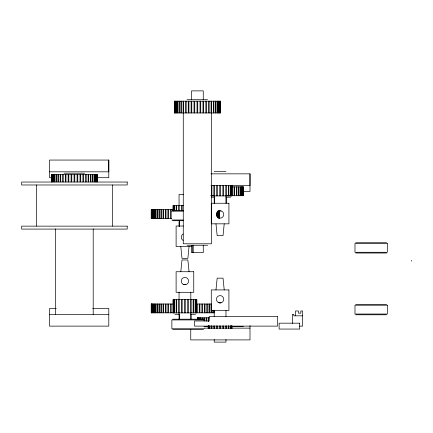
<?xml version="1.0" encoding="UTF-8"?>
<svg xmlns="http://www.w3.org/2000/svg" width="433" height="433" viewBox="0 0 433 433"><rect width="100%" height="100%" fill="white"/><g stroke="black" fill="none" stroke-linecap="round" stroke-linejoin="round"><path stroke-width="0.65" d="M51.576 177.698L49.557 177.698L49.557 160.058L108.797 160.058L108.797 171.82L49.557 171.82M210.947 173.844L249.998 173.844L249.998 185.605L210.952 185.605M180.81 271.724L181.99 259.957L187.868 259.957L189.048 271.724M189.048 246.604L187.868 258.366L181.99 258.366L180.81 246.604M215.98 289.921L217.155 278.159L223.038 278.159L224.213 289.921M224.213 223.834L223.038 235.595L217.155 235.595L215.98 223.834M185.881 284.633L183.976 284.633M221.046 302.835L219.147 302.835M187.088 99.709L207.613 99.709M214.216 171.641L225.977 171.641M64.138 173.216L84.662 173.216M97.355 177.698L108.797 177.698L108.797 160.058M231.801 186.899L243.346 186.899L243.346 195.721L225.777 195.721M243.27 191.489L249.998 191.489L249.998 173.844M183.457 194.412L179.046 194.412L179.046 205.437M210.839 195.721L214.703 195.721M210.92 195.9L232.039 195.9L232.039 185.313M211.466 197.188L214.703 197.188M226.058 197.188L230.67 197.188M183.408 205.437L172.989 205.437L172.989 210.73M172.545 210.438L183.468 210.438M171.804 211.174L183.164 211.174M171.695 218.486L151.214 218.486L151.214 209.669L173.297 209.669L173.238 210.931M171.804 219.996L183.164 219.996M172.545 220.727L183.468 220.727M183.408 226.021L176.107 226.021L176.107 246.604L191.792 246.604M355.726 242.734L386.582 242.734M187.088 245.257L207.672 245.257M355.726 253.024L386.582 253.024M355.726 304.48L386.582 304.48M56.29 308.475L49.557 308.475L49.557 326.119L108.797 326.119L108.797 308.475L92.64 308.475M174.921 314.304L179.533 314.304M190.888 314.304L195.499 314.304M49.557 314.358L108.797 314.358M355.726 314.775L386.582 314.775M302.64 315.825L293.818 315.825L293.818 314.358L292.351 314.358L292.351 323.505M209.464 317.854L197.41 317.854L197.41 319.116M172.615 319.197L203.472 319.197M204.214 319.933L171.869 319.933L171.869 328.755L204.214 328.755M299.49 326.119L302.64 326.119L302.64 310.975L300.805 310.975L300.805 313.178L298.451 313.178L298.451 310.975L295.512 310.975L295.512 315.825M204.003 326.677L208.484 326.677M231.801 326.677L243.346 326.677M204.208 328.144L249.998 328.144M172.615 329.491L203.472 329.491M221.046 210.92L219.147 210.92L219.109 218.486M411.35 260.336L411.35 261.153M249.998 325.529L249.998 339.905L190.758 339.905L190.758 329.453M243.2 186.899L243.2 195.721M243.108 186.899L243.108 195.721M242.659 186.899L242.659 195.721M242.475 186.899L242.475 195.721M241.738 186.899L241.738 195.721M241.462 186.899L241.462 195.721M240.45 186.899L240.45 195.721M240.093 186.899L240.093 195.721M238.816 186.899L238.816 195.721M238.388 186.899L238.388 195.721M236.873 186.899L236.873 195.721M236.369 186.899L236.369 195.721M234.643 186.899L234.643 195.721M234.08 186.899L234.08 195.721M232.169 186.899L232.169 195.721M232.039 325.795L232.039 328.441M231.715 185.313L231.715 195.9M231.715 325.795L231.715 328.441M231.547 185.313L231.547 195.9M231.547 325.795L231.547 328.441M230.605 185.313L230.605 195.9M230.605 325.795L230.605 328.441M230.275 185.313L230.275 195.9M230.275 325.795L230.275 328.441M228.776 185.313L228.776 195.9M228.776 325.795L228.776 328.441M228.31 185.313L228.31 195.9M228.31 325.795L228.31 328.441M226.351 185.313L226.351 195.9M226.351 325.795L226.351 328.441M226.259 197.188L226.259 203.072M225.977 195.9L225.977 203.25M225.977 310.504L225.977 316.518M225.977 339.515L225.977 342.113L214.216 342.113L214.216 339.515M225.782 185.313L225.782 195.9M225.782 325.795L225.782 328.441M223.504 185.313L223.504 195.9M223.504 325.795L223.504 328.441M222.871 185.313L222.871 195.9M222.871 325.795L222.871 328.441M220.424 185.313L220.424 195.9M220.424 325.795L220.424 328.441M220.197 101.181L220.197 112.943M220.105 101.181L220.105 112.943M219.769 185.313L219.769 195.9M219.769 325.795L219.769 328.441M219.655 101.181L219.655 112.943M219.471 101.181L219.471 112.943M219.206 210.931L219.206 218.486M219.044 210.931L219.044 218.486M218.735 101.181L218.735 112.943M218.752 210.931L218.752 217.859M218.627 210.931L218.627 217.859M218.465 101.181L218.465 112.943M218.14 210.931L218.14 217.859M217.956 210.931L217.956 217.859M217.447 101.181L217.447 112.943M217.323 185.313L217.323 195.9M217.279 211.558L217.279 217.231M217.323 325.795L217.323 328.441M217.095 101.181L217.095 112.943M217.03 212.186L217.03 216.597M216.689 185.313L216.689 195.9M216.689 325.795L216.689 328.441M215.818 101.181L215.818 112.943M215.385 101.181L215.385 112.943M214.497 197.188L214.497 203.072M214.411 185.313L214.411 195.9M214.47 310.315L214.47 312.832L197.123 312.832L197.183 304.015L211.488 304.015L211.488 312.832M214.411 325.795L214.411 328.441M214.216 195.9L214.216 203.515M214.216 310.234L214.216 316.68M213.875 101.181L213.875 112.943M213.842 185.313L213.842 195.9M213.842 325.795L213.842 328.441M213.372 101.181L213.372 112.943M213.269 310.315L213.269 312.832M212.847 310.315L212.847 312.832M211.889 185.313L211.889 195.9M211.889 325.795L211.889 328.441M211.645 101.181L211.645 112.943M211.493 112.943L211.493 243.79L183.267 243.79L183.267 112.943M211.423 325.795L211.423 328.441M211.082 101.181L211.082 112.943M211.017 304.015L211.017 312.832M209.924 325.795L209.924 328.441M209.594 325.795L209.594 328.441M209.507 304.015L209.507 312.832M209.171 101.181L209.171 112.943M208.993 304.015L208.993 312.832M208.646 317.854L208.646 321.162M208.646 325.795L208.646 328.441M208.554 101.181L208.554 112.943M208.479 317.854L208.479 321.162M208.479 325.795L208.479 328.441M208.159 317.854L208.159 321.162M208.159 325.795L208.159 328.441M207.342 304.015L207.342 312.832M206.785 304.015L206.785 312.832M206.676 317.854L206.676 321.005M206.498 101.181L206.498 112.943M206.113 317.854L206.113 321.005M205.843 101.181L205.843 112.943M205.009 304.015L205.009 312.832M204.408 304.015L204.408 312.832M204.387 317.854L204.387 321.005M203.889 317.854L203.889 320.377M203.667 101.181L203.667 112.943M203.261 99.709L203.261 90.887L191.5 90.887L191.5 99.709M203.261 245.257L203.261 252.607L191.5 252.607L191.5 245.257M202.98 101.181L202.98 112.943M202.525 304.015L202.525 312.832M202.373 317.854L202.373 319.116M201.892 304.015L201.892 312.832M201.94 317.854L201.94 319.116M200.728 101.181L200.728 112.943M200.663 317.854L200.663 319.116M200.311 317.854L200.311 319.116M200.024 101.181L200.024 112.943M199.911 304.015L199.911 312.832M199.245 304.015L199.245 312.832M199.294 317.854L199.294 319.116M199.023 317.854L199.023 319.116M198.287 317.854L198.287 319.116M198.103 317.854L198.103 319.116M197.735 101.181L197.735 112.943M197.654 317.854L197.654 319.116M197.562 317.854L197.562 319.116M197.026 101.181L197.026 112.943M196.55 299.652L196.55 312.886M196.376 299.652L196.376 312.886M195.435 299.652L195.435 312.886M195.104 299.652L195.104 312.886M194.736 101.181L194.736 112.943M194.027 101.181L194.027 112.943M193.605 299.652L193.605 312.886M193.221 245.257L193.221 252.607M193.14 299.652L193.14 312.886M192.284 245.257L192.284 252.607M191.776 101.181L191.776 112.943M191.186 299.652L191.186 312.886M191.094 101.181L191.094 112.943M191.094 314.304L191.094 319.402M190.812 292.302L190.812 299.652M190.812 312.886L190.812 319.37M190.612 299.652L190.612 312.886M188.918 101.181L188.918 112.943M188.339 299.652L188.339 312.886M188.263 101.181L188.263 112.943M187.7 299.652L187.7 312.886M186.201 101.181L186.201 112.943M185.589 101.181L185.589 112.943M185.259 299.652L185.259 312.886M184.599 299.652L184.599 312.886M183.679 101.181L183.679 112.943M183.116 101.181L183.116 112.943M182.158 205.437L182.158 210.73M182.158 299.652L182.158 312.886M181.519 205.437L181.519 210.73M181.519 299.652L181.519 312.886M181.389 101.181L181.389 112.943M180.886 101.181L180.886 112.943M179.376 101.181L179.376 112.943M179.327 220.614L179.327 226.491M179.327 314.304L179.327 319.402M179.246 205.437L179.246 210.73M179.246 299.652L179.246 312.886M179.046 221.609L179.046 226.286M179.046 292.037L179.046 299.652M179.046 312.886L179.046 319.37M178.943 101.181L178.943 112.943M178.672 205.437L178.672 210.73M178.672 299.652L178.672 312.886M177.665 101.181L177.665 112.943M177.308 101.181L177.308 112.943M176.718 205.437L176.718 210.73M176.718 299.652L176.718 312.886M176.296 101.181L176.296 112.943M176.253 205.437L176.253 210.73M176.253 299.652L176.253 312.886M176.025 101.181L176.025 112.943M175.284 101.181L175.284 112.943M175.1 101.181L175.1 112.943M174.753 205.437L174.753 210.73M174.753 299.652L174.753 312.886M174.656 101.181L174.656 112.943M174.559 101.181L174.559 112.943M174.423 205.437L174.423 210.73M174.423 299.652L174.423 312.886M173.481 205.437L173.481 210.73M173.481 299.652L173.481 312.886M173.308 205.437L173.308 210.73M173.308 299.652L173.308 312.886M171.176 209.669L171.176 218.486M171.176 304.015L171.176 312.832M170.51 209.669L170.51 218.486M170.51 304.015L170.51 312.832M168.529 209.669L168.529 218.486M168.529 304.015L168.529 312.832M167.896 209.669L167.896 218.486M167.896 304.015L167.896 312.832M166.012 209.669L166.012 218.486M166.012 304.015L166.012 312.832M165.411 209.669L165.411 218.486M165.411 304.015L165.411 312.832M163.636 209.669L163.636 218.486M163.636 304.015L163.636 312.832M163.079 209.669L163.079 218.486M163.079 304.015L163.079 312.832M161.428 209.669L161.428 218.486M161.428 304.015L161.428 312.832M160.914 209.669L160.914 218.486M160.914 304.015L160.914 312.832M159.404 209.669L159.404 218.486M159.404 304.015L159.404 312.832M158.933 209.669L158.933 218.486M158.933 304.015L158.933 312.832M157.574 209.669L157.574 218.486M157.574 304.015L157.574 312.832M157.152 209.669L157.152 218.486M157.152 304.015L157.152 312.832M155.95 209.669L155.95 218.486M155.95 304.015L155.95 312.832M155.588 209.669L155.588 218.486M155.588 304.015L155.588 312.832M154.554 209.669L154.554 218.486M154.554 304.015L154.554 312.832M154.245 209.669L154.245 218.486M154.245 304.015L154.245 312.832M153.39 209.669L153.39 218.486M153.39 304.015L153.39 312.832M153.141 209.669L153.141 218.486M153.141 304.015L153.141 312.832M152.465 209.669L152.465 218.486M152.465 304.015L152.465 312.832M152.281 209.669L152.281 218.486M152.281 304.015L152.281 312.832M151.794 209.669L151.794 218.486M151.794 304.015L151.794 312.832M151.669 209.669L151.669 218.486M151.669 304.015L151.669 312.832M151.377 209.669L151.377 218.486M151.377 304.015L151.377 312.832M151.312 209.669L151.312 218.486M151.312 304.015L151.312 312.832M112.374 184.978L112.374 226.145M97.398 181.876L97.398 174.688L51.462 174.688L51.462 181.876M97.246 174.688L97.246 181.876M97.154 174.688L97.154 181.876M96.711 174.688L96.711 181.876M96.527 174.688L96.527 181.876M95.785 174.688L95.785 181.876M95.514 174.688L95.514 181.876M94.497 174.688L94.497 181.876M94.145 174.688L94.145 181.876M93.203 228.943L93.203 314.602M92.868 174.688L92.868 181.876M92.435 174.688L92.435 181.876M90.925 174.688L90.925 181.876M90.421 174.688L90.421 181.876M88.695 174.688L88.695 181.876M88.132 174.688L88.132 181.876M86.221 174.688L86.221 181.876M85.61 174.688L85.61 181.876M83.547 174.688L83.547 181.876M82.892 174.688L82.892 181.876M80.717 174.688L80.717 181.876M80.029 174.688L80.029 181.876M77.778 174.688L77.778 181.876M77.074 174.688L77.074 181.876M74.785 174.688L74.785 181.876M74.075 174.688L74.075 181.876M71.786 174.688L71.786 181.876M71.082 174.688L71.082 181.876M68.825 174.688L68.825 181.876M68.143 174.688L68.143 181.876M65.968 174.688L65.968 181.876M65.313 174.688L65.313 181.876M63.25 174.688L63.25 181.876M62.639 174.688L62.639 181.876M60.728 174.688L60.728 181.876M60.165 174.688L60.165 181.876M58.439 174.688L58.439 181.876M57.935 174.688L57.935 181.876M56.425 174.688L56.425 181.876M55.992 174.688L55.992 181.876M55.657 228.943L55.657 314.602M54.715 174.688L54.715 181.876M54.363 174.688L54.363 181.876M53.346 174.688L53.346 181.876M53.075 174.688L53.075 181.876M52.333 174.688L52.333 181.876M52.149 174.688L52.149 181.876M51.706 174.688L51.706 181.876M51.614 174.688L51.614 181.876M36.486 184.978L36.486 226.145M183.089 240.423A3.675 3.675 0 0 1 183.089 234.058M220.348 101.181L174.412 101.181L174.412 112.943L220.348 112.943L220.348 101.181M127.21 182.039L21.65 182.039L21.65 184.978L127.21 184.978L127.21 182.039M228.916 203.25L211.277 203.25L211.277 223.834L228.916 223.834L228.916 203.25M127.21 226.145L21.65 226.145L21.65 229.084L127.21 229.084L127.21 226.145M387.329 243.47L354.984 243.47L354.984 252.287L387.329 252.287L387.329 243.47M193.751 271.724L176.107 271.724L176.107 292.302L193.751 292.302L193.751 271.724M228.916 289.921L211.277 289.921L211.277 310.504L228.916 310.504L228.916 289.921M196.869 299.652L172.989 299.652L172.989 312.886L196.869 312.886L196.869 299.652M173.297 304.015L151.214 304.015L151.214 312.832L173.297 312.832L173.238 304.015M387.329 305.216L354.984 305.216L354.984 314.039L387.329 314.039L387.329 305.216M277.499 316.561L209.204 316.561L209.204 320.972L194.504 320.972L194.504 326.119L277.499 326.119L277.499 316.561M299.696 323.18L279.112 323.18L279.112 329.058L299.696 329.058L299.696 323.18M183.089 284.265A3.675 3.675 0 0 0 188.604 281.082A3.675 3.675 0 0 0 183.089 277.899A3.675 3.675 0 0 0 183.089 284.265M218.259 217.653A3.675 3.675 0 0 0 223.774 214.47A3.675 3.675 0 0 0 218.259 211.288A3.675 3.675 0 0 0 218.259 217.653M218.259 302.467A3.675 3.675 0 0 0 223.774 299.284A3.675 3.675 0 0 0 218.259 296.096A3.675 3.675 0 0 0 218.259 302.467"/></g></svg>
